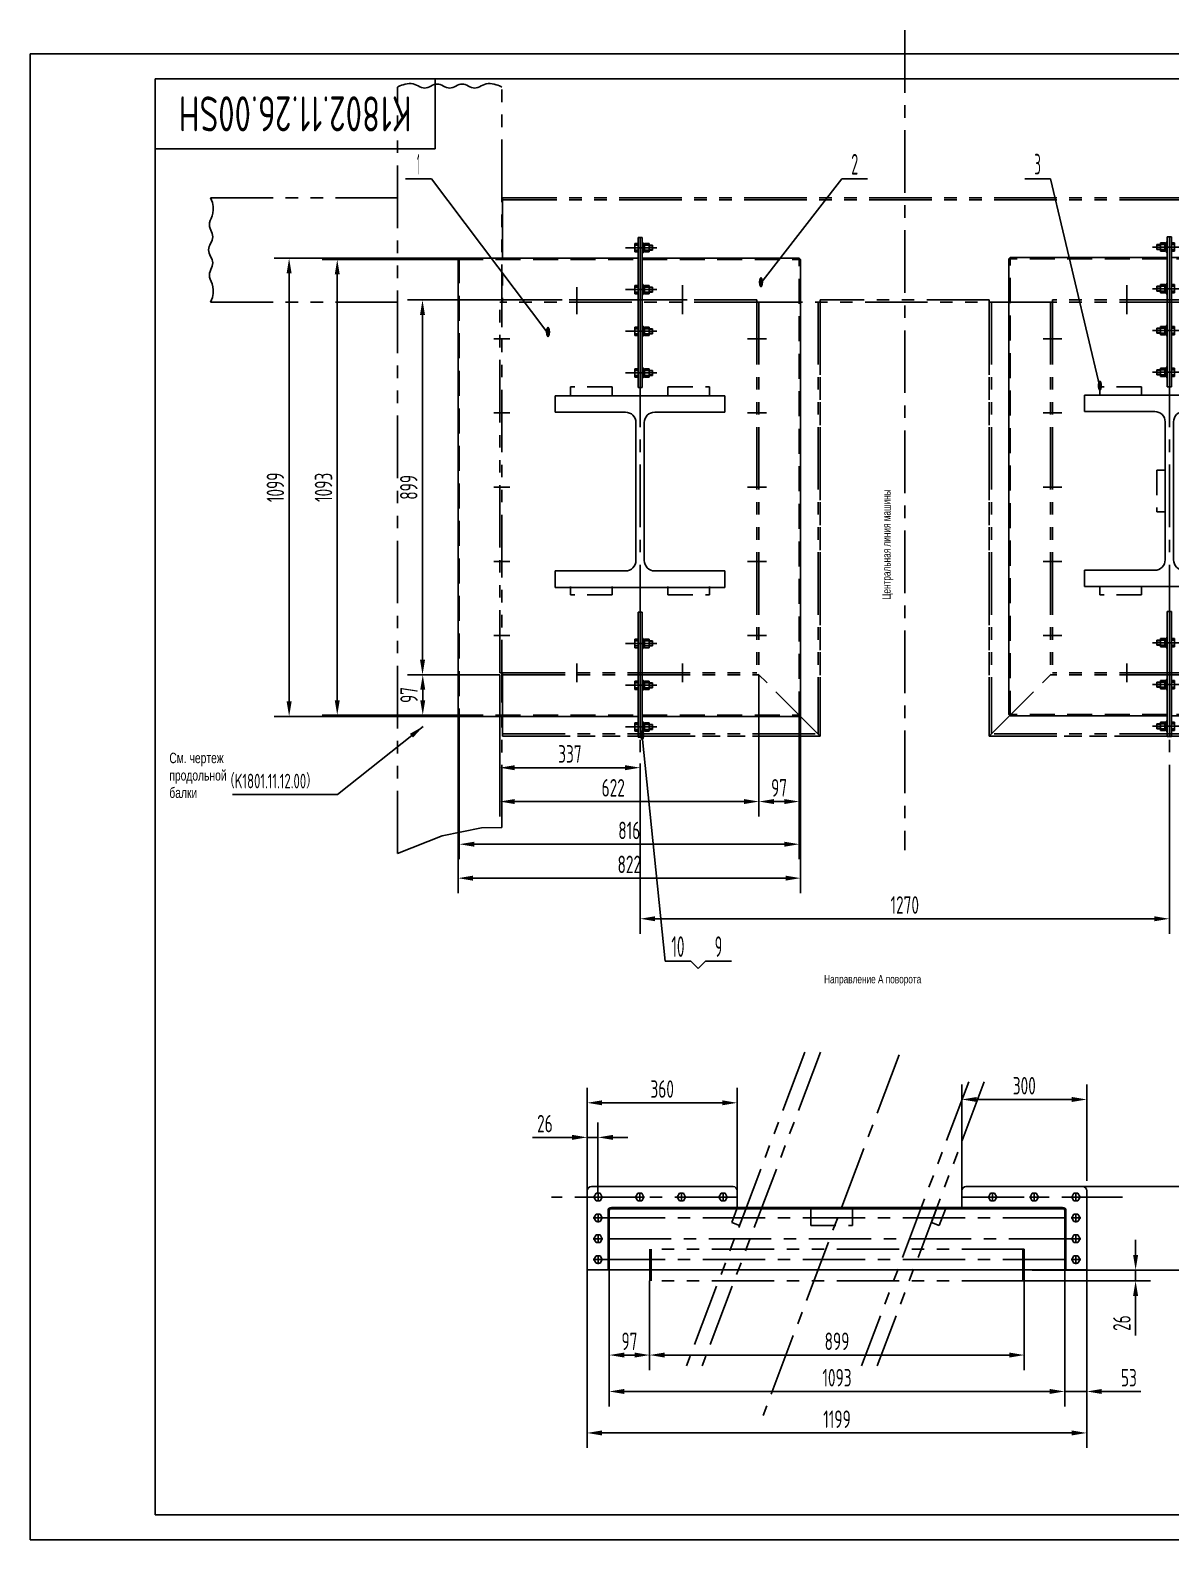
# Model space of a CAD drawing. Header units: millimetres. Extents: x 0 to 5040, y -139 to 3621.
# Drawn here: x 0 to 2737, y 0 to 3621 of the extents above; entities that cross this region are included whole.
import ezdxf
from ezdxf.enums import TextEntityAlignment as Align

# ---------------------------------------------------------------- set-up
doc = ezdxf.new("R2010")
doc.units = ezdxf.units.MM
doc.header["$LTSCALE"] = 120
for name, pattern in [('F', [0.75, 0.5, -0.25]), ('G', [2, 1.25, -0.25, 0.25, -0.25]), ('K', [2.5, 1.25, -0.25, 0.25, -0.25, 0.25, -0.25])]:
    doc.linetypes.add(name, pattern=pattern)
for name, color, linetype in [('01', 7, 'Continuous'), ('02', 1, 'Continuous'), ('04', 2, 'F'), ('05', 4, 'G'), ('07', 6, 'K'), ('08', 1, 'Continuous'), ('11', 3, 'Continuous')]:
    doc.layers.add(name, color=color, linetype=linetype)
doc.styles.get("Standard").update_dxf_attribs({"font": 'isocp', "width": 0.707, "bigfont": 'intecad.shx'})
doc.dimstyles.new('INTE', dxfattribs={"dimscale": 12, "dimtxt": 3.5, "dimasz": 3, "dimexe": 3, "dimexo": 0, "dimgap": 1, "dimtad": 1, "dimdec": 1, "dimdsep": 46, "dimtxsty": 'Standard', "dimcen": 0, "dimclrd": 1, "dimclre": 1, "dimclrt": 3, "dimadec": 4, "dimazin": 0, "dimtfac": 1, "dimtdec": 1, "dimtmove": 0, "dimatfit": 0, "dimfxl": 1, "dimarcsym": 0})

# ---------------------------------------------------------------- blocks, each defined once
blk = doc.blocks.new('*D19')
at = {"layer": '08', "color": 1, "lineweight": -2}
for p, q in [((1126.7, 2973.7), (905.5, 2973.7)), ((941.5, 2937.7), (941.5, 2110.7)), ((1126.7, 2074.7), (905.5, 2074.7))]:
    blk.add_line(p, q, dxfattribs=at)
at = {"layer": '08', "color": 1}
for points in [[(935.5, 2937.7), (947.5, 2937.7), (941.5, 2973.7)], [(935.5, 2110.7), (947.5, 2110.7), (941.5, 2074.7)]]:
    blk.add_solid(points, dxfattribs=at)
at = {"layer": 'Defpoints', "color": 0}
for p in [(1126.7, 2973.7), (941.5, 2074.7), (1126.7, 2074.7)]:
    blk.add_point(p, dxfattribs=at)
at = {"layer": '08', "color": 3, "insert": (908.5, 2524.2), "char_height": 42, "attachment_point": 5, "rotation": 90}
blk.add_mtext('899', dxfattribs=at)
blk = doc.blocks.new('*D20')
at = {"layer": '08', "color": 1, "lineweight": -2}
for p, q in [((1126.7, 2074.7), (1126.7, 1734.6)), ((1748.7, 2074.7), (1748.7, 1734.6)), ((1162.7, 1770.6), (1712.7, 1770.6))]:
    blk.add_line(p, q, dxfattribs=at)
at = {"layer": '08', "color": 1}
for points in [[(1162.7, 1776.6), (1162.7, 1764.6), (1126.7, 1770.6)], [(1712.7, 1776.6), (1712.7, 1764.6), (1748.7, 1770.6)]]:
    blk.add_solid(points, dxfattribs=at)
at = {"layer": 'Defpoints', "color": 0}
for p in [(1126.7, 2074.7), (1748.7, 2074.7), (1748.7, 1770.6)]:
    blk.add_point(p, dxfattribs=at)
at = {"layer": '08', "color": 3, "insert": (1399.2, 1803.6), "char_height": 42, "attachment_point": 5}
blk.add_mtext('622', dxfattribs=at)
blk = doc.blocks.new('*D21')
at = {"layer": '08', "color": 1, "lineweight": -2}
for p, q in [((1463.7, 1822), (1463.7, 1453.5)), ((2733.7, 1822), (2733.7, 1453.5)), ((1499.7, 1489.5), (2697.7, 1489.5))]:
    blk.add_line(p, q, dxfattribs=at)
at = {"layer": '08', "color": 1}
for points in [[(1499.7, 1495.5), (1499.7, 1483.5), (1463.7, 1489.5)], [(2697.7, 1495.5), (2697.7, 1483.5), (2733.7, 1489.5)]]:
    blk.add_solid(points, dxfattribs=at)
at = {"layer": 'Defpoints', "color": 0}
for p in [(1463.7, 1822), (2733.7, 1822), (2733.7, 1489.5)]:
    blk.add_point(p, dxfattribs=at)
at = {"layer": '08', "color": 3, "insert": (2098.7, 1522.5), "char_height": 42, "attachment_point": 5}
blk.add_mtext('1270', dxfattribs=at)
blk = doc.blocks.new('*D22')
at = {"layer": '08', "color": 1, "lineweight": -2}
for p, q in [((1126.7, 1861.5), (1126.7, 1815.8)), ((1427.7, 1851.8), (1162.7, 1851.8)), ((1463.7, 1861.5), (1463.7, 1815.8))]:
    blk.add_line(p, q, dxfattribs=at)
at = {"layer": '08', "color": 1}
for points in [[(1162.7, 1857.8), (1162.7, 1845.8), (1126.7, 1851.8)], [(1427.7, 1857.8), (1427.7, 1845.8), (1463.7, 1851.8)]]:
    blk.add_solid(points, dxfattribs=at)
at = {"layer": 'Defpoints', "color": 0}
for p in [(1126.7, 1861.5), (1126.7, 1851.8), (1463.7, 1861.5)]:
    blk.add_point(p, dxfattribs=at)
at = {"layer": '08', "color": 3, "insert": (1295.2, 1884.8), "char_height": 42, "attachment_point": 5}
blk.add_mtext('337', dxfattribs=at)
blk = doc.blocks.new('*U23')
at = {"layer": '01'}
for p, q in [((0, 10), (-9, 4.8)), ((-9, 4.8), (-9, 0)), ((-9, -4.8), (-9, 0)), ((9, 4.8), (0, 10)), ((9, 0), (9, 4.8)), ((9, 0), (9, -4.8)), ((0, -10), (-9, -4.8)), ((9, -4.8), (0, -10))]:
    blk.add_line(p, q, dxfattribs=at)
at = {"layer": '05'}
for p, q in [((-10.9, 0), (10.3, 0)), ((0, -11.8), (0, 11.4))]:
    blk.add_line(p, q, dxfattribs=at)
blk = doc.blocks.new('erew')
at = {"layer": '01'}
for points in [[(4215.3, 2326.4), (4212.3, 2323.4), (4215.3, 2323.4)], [(5308.3, 2326.4), (5311.3, 2323.4), (5308.3, 2323.4)], [(4215.3, 1504.4), (4212.3, 1507.4), (4215.3, 1507.4)], [(5308.3, 1504.4), (5311.3, 1507.4), (5308.3, 1507.4)]]:
    blk.add_hatch(color=256, dxfattribs=at).paths.add_polyline_path(points)
for p, q in [((4212.3, 2323.4), (4215.3, 2326.4)), ((5311.3, 2323.4), (5308.3, 2326.4)), ((5311.3, 1946.4), (5311.3, 2323.4)), ((4177.3, 1962.8), (4177.3, 1952)), ((4187.3, 1962.8), (4177.3, 1962.8)), ((4181.3, 1971.4), (4187.3, 1971.4)), ((4181.3, 1962.8), (4181.3, 1971.4)), ((4181.3, 1962.8), (4181.3, 1952)), ((4193.3, 1971.4), (4187.3, 1971.4)), ((4187.3, 1962.8), (4197.3, 1962.8)), ((4193.3, 1962.8), (4193.3, 1971.4)), ((4193.3, 1962.8), (4193.3, 1952)), ((4197.3, 1962.8), (4197.3, 1952)), ((4277.3, 1962.8), (4277.3, 1952)), ((4287.3, 1962.8), (4277.3, 1962.8)), ((4281.3, 1971.4), (4287.3, 1971.4)), ((4281.3, 1962.8), (4281.3, 1971.4)), ((4281.3, 1962.8), (4281.3, 1952)), ((4293.3, 1971.4), (4287.3, 1971.4)), ((4287.3, 1962.8), (4297.3, 1962.8)), ((4293.3, 1962.8), (4293.3, 1971.4)), ((4293.3, 1962.8), (4293.3, 1952)), ((4297.3, 1962.8), (4297.3, 1952)), ((4377.3, 1962.8), (4377.3, 1952)), ((4387.3, 1962.8), (4377.3, 1962.8)), ((4381.3, 1962.8), (4381.3, 1971.4)), ((4381.3, 1971.4), (4387.3, 1971.4)), ((4381.3, 1962.8), (4381.3, 1952)), ((4393.3, 1971.4), (4387.3, 1971.4)), ((4387.3, 1962.8), (4397.3, 1962.8)), ((4393.3, 1962.8), (4393.3, 1971.4)), ((4393.3, 1962.8), (4393.3, 1952)), ((4397.3, 1962.8), (4397.3, 1952)), ((4477.3, 1962.8), (4477.3, 1952)), ((4487.3, 1962.8), (4477.3, 1962.8)), ((4481.3, 1962.8), (4481.3, 1971.4)), ((4481.3, 1971.4), (4487.3, 1971.4)), ((4481.3, 1962.8), (4481.3, 1952)), ((4493.3, 1971.4), (4487.3, 1971.4)), ((4487.3, 1962.8), (4497.3, 1962.8)), ((4493.3, 1962.8), (4493.3, 1971.4)), ((4493.3, 1962.8), (4493.3, 1952)), ((4497.3, 1962.8), (4497.3, 1952)), ((5136.3, 1962.8), (5126.3, 1962.8)), ((5126.3, 1962.8), (5126.3, 1952)), ((5130.3, 1971.4), (5136.3, 1971.4)), ((5130.3, 1962.8), (5130.3, 1971.4)), ((5130.3, 1962.8), (5130.3, 1952)), ((5142.3, 1971.4), (5136.3, 1971.4)), ((5136.3, 1962.8), (5146.3, 1962.8)), ((5142.3, 1962.8), (5142.3, 1971.4)), ((5142.3, 1962.8), (5142.3, 1952)), ((5146.3, 1962.8), (5146.3, 1952)), ((5236.3, 1962.8), (5226.3, 1962.8)), ((5226.3, 1962.8), (5226.3, 1952)), ((5230.3, 1962.8), (5230.3, 1971.4)), ((5230.3, 1971.4), (5236.3, 1971.4)), ((5230.3, 1962.8), (5230.3, 1952)), ((5242.3, 1971.4), (5236.3, 1971.4)), ((5236.3, 1962.8), (5246.3, 1962.8)), ((5242.3, 1962.8), (5242.3, 1971.4)), ((5242.3, 1962.8), (5242.3, 1952)), ((5246.3, 1962.8), (5246.3, 1952)), ((5326.3, 1962.8), (5326.3, 1952)), ((5336.3, 1962.8), (5326.3, 1962.8)), ((5330.3, 1962.8), (5330.3, 1971.4)), ((5330.3, 1971.4), (5336.3, 1971.4)), ((5330.3, 1962.8), (5330.3, 1952)), ((5342.3, 1971.4), (5336.3, 1971.4)), ((5336.3, 1962.8), (5346.3, 1962.8)), ((5342.3, 1962.8), (5342.3, 1971.4)), ((5342.3, 1962.8), (5342.3, 1952)), ((5346.3, 1962.8), (5346.3, 1952)), ((4542.1, 1941.4), (4162.3, 1941.4)), ((4175.3, 1946.4), (4175.3, 1948.9)), ((4175.3, 1948.9), (4187.3, 1948.9)), ((4187.3, 1946.4), (4175.3, 1946.4)), ((4177.3, 1952), (4187.3, 1952)), ((4177.3, 1928.9), (4177.3, 1936.4)), ((4177.3, 1936.4), (4187.3, 1936.4)), ((4187.3, 1928.9), (4177.3, 1928.9)), ((4178.1, 1948.9), (4178.1, 1952)), ((4178.1, 1952), (4187.3, 1952)), ((4187.3, 1948.9), (4178.1, 1948.9)), ((4181.3, 1936.4), (4181.3, 1928.9)), ((4197.3, 1952), (4187.3, 1952)), ((4196.5, 1952), (4187.3, 1952)), ((4199.3, 1948.9), (4187.3, 1948.9)), ((4187.3, 1948.9), (4196.5, 1948.9)), ((4187.3, 1946.4), (4199.3, 1946.4)), ((4197.3, 1936.4), (4187.3, 1936.4)), ((4187.3, 1928.9), (4197.3, 1928.9)), ((4193.3, 1936.4), (4193.3, 1928.9)), ((4196.5, 1948.9), (4196.5, 1952)), ((4197.3, 1928.9), (4197.3, 1936.4)), ((4199.3, 1946.4), (4199.3, 1948.9)), ((4275.3, 1948.9), (4287.3, 1948.9)), ((4275.3, 1946.4), (4275.3, 1948.9)), ((4287.3, 1946.4), (4275.3, 1946.4)), ((4277.3, 1952), (4287.3, 1952)), ((4277.3, 1936.4), (4287.3, 1936.4)), ((4277.3, 1928.9), (4277.3, 1936.4)), ((4287.3, 1928.9), (4277.3, 1928.9)), ((4278.1, 1952), (4287.3, 1952)), ((4278.1, 1948.9), (4278.1, 1952)), ((4287.3, 1948.9), (4278.1, 1948.9)), ((4281.3, 1936.4), (4281.3, 1928.9)), ((4296.5, 1952), (4287.3, 1952)), ((4297.3, 1952), (4287.3, 1952)), ((4287.3, 1948.9), (4296.5, 1948.9)), ((4299.3, 1948.9), (4287.3, 1948.9)), ((4287.3, 1946.4), (4299.3, 1946.4)), ((4297.3, 1936.4), (4287.3, 1936.4)), ((4287.3, 1928.9), (4297.3, 1928.9)), ((4293.3, 1936.4), (4293.3, 1928.9)), ((4296.5, 1948.9), (4296.5, 1952)), ((4297.3, 1928.9), (4297.3, 1936.4)), ((4299.3, 1946.4), (4299.3, 1948.9)), ((4375.3, 1946.4), (4375.3, 1948.9)), ((4375.3, 1948.9), (4387.3, 1948.9)), ((4387.3, 1946.4), (4375.3, 1946.4)), ((4377.3, 1952), (4387.3, 1952)), ((4377.3, 1928.9), (4377.3, 1936.4)), ((4377.3, 1936.4), (4387.3, 1936.4)), ((4387.3, 1928.9), (4377.3, 1928.9)), ((4378.1, 1948.9), (4378.1, 1952)), ((4378.1, 1952), (4387.3, 1952)), ((4387.3, 1948.9), (4378.1, 1948.9)), ((4381.3, 1936.4), (4381.3, 1928.9)), ((4397.3, 1952), (4387.3, 1952)), ((4396.5, 1952), (4387.3, 1952)), ((4399.3, 1948.9), (4387.3, 1948.9)), ((4387.3, 1948.9), (4396.5, 1948.9)), ((4387.3, 1946.4), (4399.3, 1946.4)), ((4397.3, 1936.4), (4387.3, 1936.4)), ((4387.3, 1928.9), (4397.3, 1928.9)), ((4393.3, 1936.4), (4393.3, 1928.9)), ((4396.5, 1948.9), (4396.5, 1952)), ((4397.3, 1928.9), (4397.3, 1936.4)), ((4399.3, 1946.4), (4399.3, 1948.9)), ((4475.3, 1946.4), (4475.3, 1948.9)), ((4475.3, 1948.9), (4487.3, 1948.9)), ((4487.3, 1946.4), (4475.3, 1946.4)), ((4477.3, 1952), (4487.3, 1952)), ((4477.3, 1928.9), (4477.3, 1936.4)), ((4477.3, 1936.4), (4487.3, 1936.4)), ((4487.3, 1928.9), (4477.3, 1928.9)), ((4478.1, 1948.9), (4478.1, 1952)), ((4478.1, 1952), (4487.3, 1952)), ((4487.3, 1948.9), (4478.1, 1948.9)), ((4481.3, 1936.4), (4481.3, 1928.9)), ((4496.5, 1952), (4487.3, 1952)), ((4497.3, 1952), (4487.3, 1952)), ((4487.3, 1948.9), (4496.5, 1948.9)), ((4499.3, 1948.9), (4487.3, 1948.9)), ((4487.3, 1946.4), (4499.3, 1946.4)), ((4497.3, 1936.4), (4487.3, 1936.4)), ((4487.3, 1928.9), (4497.3, 1928.9)), ((4493.3, 1936.4), (4493.3, 1928.9)), ((4496.5, 1948.9), (4496.5, 1952)), ((4497.3, 1928.9), (4497.3, 1936.4)), ((4499.3, 1946.4), (4499.3, 1948.9)), ((4522.3, 1936.4), (4522.3, 1946.4)), ((5361.3, 1941.4), (5001.6, 1941.4)), ((5061.2, 1946.4), (5061.2, 1936.4)), ((5124.3, 1948.9), (5136.3, 1948.9)), ((5124.3, 1946.4), (5124.3, 1948.9)), ((5136.3, 1946.4), (5124.3, 1946.4)), ((5126.3, 1952), (5136.3, 1952)), ((5126.3, 1936.4), (5136.3, 1936.4)), ((5126.3, 1928.9), (5126.3, 1936.4)), ((5136.3, 1928.9), (5126.3, 1928.9)), ((5127.1, 1952), (5136.3, 1952)), ((5127.1, 1948.9), (5127.1, 1952)), ((5136.3, 1948.9), (5127.1, 1948.9)), ((5130.3, 1936.4), (5130.3, 1928.9)), ((5145.5, 1952), (5136.3, 1952)), ((5146.3, 1952), (5136.3, 1952)), ((5136.3, 1948.9), (5145.5, 1948.9)), ((5148.3, 1948.9), (5136.3, 1948.9)), ((5136.3, 1946.4), (5148.3, 1946.4)), ((5146.3, 1936.4), (5136.3, 1936.4)), ((5136.3, 1928.9), (5146.3, 1928.9)), ((5142.3, 1936.4), (5142.3, 1928.9)), ((5145.5, 1948.9), (5145.5, 1952)), ((5146.3, 1928.9), (5146.3, 1936.4)), ((5148.3, 1946.4), (5148.3, 1948.9)), ((5224.3, 1946.4), (5224.3, 1948.9)), ((5224.3, 1948.9), (5236.3, 1948.9)), ((5236.3, 1946.4), (5224.3, 1946.4)), ((5226.3, 1952), (5236.3, 1952)), ((5226.3, 1928.9), (5226.3, 1936.4)), ((5226.3, 1936.4), (5236.3, 1936.4)), ((5236.3, 1928.9), (5226.3, 1928.9)), ((5227.1, 1948.9), (5227.1, 1952)), ((5227.1, 1952), (5236.3, 1952)), ((5236.3, 1948.9), (5227.1, 1948.9)), ((5230.3, 1936.4), (5230.3, 1928.9)), ((5246.3, 1952), (5236.3, 1952)), ((5245.5, 1952), (5236.3, 1952)), ((5248.3, 1948.9), (5236.3, 1948.9)), ((5236.3, 1948.9), (5245.5, 1948.9)), ((5236.3, 1946.4), (5248.3, 1946.4)), ((5246.3, 1936.4), (5236.3, 1936.4)), ((5236.3, 1928.9), (5246.3, 1928.9)), ((5242.3, 1936.4), (5242.3, 1928.9)), ((5245.5, 1948.9), (5245.5, 1952)), ((5246.3, 1928.9), (5246.3, 1936.4)), ((5248.3, 1946.4), (5248.3, 1948.9)), ((5311.3, 1507.4), (5311.3, 1936.4)), ((5324.3, 1946.4), (5324.3, 1948.9)), ((5324.3, 1948.9), (5336.3, 1948.9)), ((5336.3, 1946.4), (5324.3, 1946.4)), ((5326.3, 1952), (5336.3, 1952)), ((5326.3, 1928.9), (5326.3, 1936.4)), ((5326.3, 1936.4), (5336.3, 1936.4)), ((5336.3, 1928.9), (5326.3, 1928.9)), ((5327.1, 1948.9), (5327.1, 1952)), ((5327.1, 1952), (5336.3, 1952)), ((5336.3, 1948.9), (5327.1, 1948.9)), ((5330.3, 1936.4), (5330.3, 1928.9)), ((5345.5, 1952), (5336.3, 1952)), ((5346.3, 1952), (5336.3, 1952)), ((5336.3, 1948.9), (5345.5, 1948.9)), ((5348.3, 1948.9), (5336.3, 1948.9)), ((5336.3, 1946.4), (5348.3, 1946.4)), ((5346.3, 1936.4), (5336.3, 1936.4)), ((5336.3, 1928.9), (5346.3, 1928.9)), ((5342.3, 1936.4), (5342.3, 1928.9)), ((5345.5, 1948.9), (5345.5, 1952)), ((5346.3, 1928.9), (5346.3, 1936.4)), ((5348.3, 1946.4), (5348.3, 1948.9)), ((4212.3, 1507.4), (4215.3, 1504.4)), ((4215.3, 1504.4), (5308.3, 1504.4)), ((5311.3, 1507.4), (5308.3, 1504.4))]:
    blk.add_line(p, q, dxfattribs=at)
at = {"layer": '01', "color": 7, "linetype": 'Continuous'}
for p, q in [((4212.3, 1946.4), (4212.3, 2323.4)), ((5308.3, 2326.4), (4215.3, 2326.4)), ((4542.1, 2144.9), (4542.1, 1737.9)), ((4581.6, 2144.9), (4542.1, 2144.9)), ((4581.6, 2144.9), (4581.6, 1976.4)), ((5001.6, 2144.9), (4962.2, 2144.9)), ((4962.2, 2144.9), (4962.2, 1976.4)), ((5001.6, 2144.9), (5001.6, 1737.9)), ((4522.3, 1946.4), (4162.3, 1946.4)), ((4162.3, 1936.4), (4162.3, 1946.4)), ((4522.3, 1936.4), (4162.3, 1936.4)), ((4212.3, 1507.4), (4212.3, 1936.4)), ((4937.2, 1951.4), (4606.6, 1951.4)), ((4937.2, 1931.4), (4606.6, 1931.4)), ((5361.3, 1946.4), (5061.2, 1946.4)), ((5361.3, 1936.4), (5061.2, 1936.4)), ((5361.3, 1936.4), (5361.3, 1946.4)), ((4581.6, 1737.9), (4581.6, 1906.4)), ((4962.2, 1737.9), (4962.2, 1906.4)), ((4581.6, 1737.9), (4542.1, 1737.9)), ((5001.6, 1737.9), (4962.2, 1737.9))]:
    blk.add_line(p, q, dxfattribs=at)
for centre, start, end in [((4606.6, 1976.4), 180, 270), ((4937.2, 1976.4), 270, 0), ((4606.6, 1906.4), 90, 180), ((4937.2, 1906.4), 0, 90)]:
    blk.add_arc(centre, 25, start, end, dxfattribs=at)
at = {"layer": '02'}
for p, q in [((4182.5, 1971.4), (4182.5, 1962.8)), ((4192.1, 1971.4), (4192.1, 1962.8)), ((4282.5, 1971.4), (4282.5, 1962.8)), ((4292.1, 1971.4), (4292.1, 1962.8)), ((4382.5, 1971.4), (4382.5, 1962.8)), ((4392.1, 1971.4), (4392.1, 1962.8)), ((4482.5, 1971.4), (4482.5, 1962.8)), ((4492.1, 1971.4), (4492.1, 1962.8)), ((5131.5, 1971.4), (5131.5, 1962.8)), ((5141.1, 1971.4), (5141.1, 1962.8)), ((5231.5, 1971.4), (5231.5, 1962.8)), ((5241.1, 1971.4), (5241.1, 1962.8)), ((5331.5, 1971.4), (5331.5, 1962.8)), ((5341.1, 1971.4), (5341.1, 1962.8))]:
    blk.add_line(p, q, dxfattribs=at)
at = {"layer": '04', "color": 2, "linetype": 'F'}
for p, q in [((5311.3, 2323.4), (4212.3, 2323.4)), ((4215.3, 1946.4), (4215.3, 2326.4)), ((5308.3, 1946.4), (5308.3, 2326.4)), ((4215.3, 1504.4), (4215.3, 1936.4)), ((5308.3, 1504.4), (5308.3, 1936.4)), ((4212.3, 1507.4), (5311.3, 1507.4))]:
    blk.add_line(p, q, dxfattribs=at)
at = {"layer": '05', "color": 142, "linetype": 'G', "ltscale": 0.8}
for p, q in [((4187.3, 1981.7), (4187.3, 1906.7)), ((4287.3, 1981.7), (4287.3, 1906.7)), ((4387.3, 1981.7), (4387.3, 1906.7)), ((4487.3, 1981.7), (4487.3, 1906.7)), ((5136.3, 1981.7), (5136.3, 1906.7)), ((5236.3, 1981.7), (5236.3, 1906.7)), ((5336.3, 1981.7), (5336.3, 1906.7))]:
    blk.add_line(p, q, dxfattribs=at)
at = {"layer": '05'}
for p, q in [((4187.3, 1925.9), (4187.3, 1975)), ((4187.3, 1963.9), (4187.3, 1951)), ((4287.3, 1925.9), (4287.3, 1975)), ((4287.3, 1963.9), (4287.3, 1951)), ((4387.3, 1925.9), (4387.3, 1975)), ((4387.3, 1963.9), (4387.3, 1951)), ((4487.3, 1925.9), (4487.3, 1975)), ((4487.3, 1963.9), (4487.3, 1951)), ((5136.3, 1925.9), (5136.3, 1975)), ((5136.3, 1963.9), (5136.3, 1951)), ((5236.3, 1925.9), (5236.3, 1975)), ((5236.3, 1963.9), (5236.3, 1951)), ((5336.3, 1925.9), (5336.3, 1975)), ((5336.3, 1963.9), (5336.3, 1951))]:
    blk.add_line(p, q, dxfattribs=at)
blk = doc.blocks.new('*D26')
at = {"layer": '08', "color": 1, "lineweight": -2}
for p, q in [((1112.2, 2074.7), (906.1, 2074.7)), ((942.1, 2038.7), (942.1, 2013.7)), ((1046.1, 1977.7), (906.1, 1977.7))]:
    blk.add_line(p, q, dxfattribs=at)
at = {"layer": '08', "color": 1}
for points in [[(936.1, 2038.7), (948.1, 2038.7), (942.1, 2074.7)], [(936.1, 2013.7), (948.1, 2013.7), (942.1, 1977.7)]]:
    blk.add_solid(points, dxfattribs=at)
at = {"layer": 'Defpoints', "color": 0}
for p in [(1112.2, 2074.7), (942.1, 1977.7), (1046.1, 1977.7)]:
    blk.add_point(p, dxfattribs=at)
at = {"layer": '08', "color": 3, "insert": (909.1, 2026.2), "char_height": 42, "attachment_point": 5, "rotation": 90}
blk.add_mtext('97', dxfattribs=at)
blk = doc.blocks.new('*D27')
at = {"layer": '08', "color": 1, "lineweight": -2}
for p, q in [((1044.9, 3070.7), (700.9, 3070.7)), ((736.9, 2013.7), (736.9, 3034.7)), ((1007.1, 1977.7), (700.9, 1977.7))]:
    blk.add_line(p, q, dxfattribs=at)
at = {"layer": '08', "color": 1}
for points in [[(730.9, 3034.7), (742.9, 3034.7), (736.9, 3070.7)], [(730.9, 2013.7), (742.9, 2013.7), (736.9, 1977.7)]]:
    blk.add_solid(points, dxfattribs=at)
at = {"layer": 'Defpoints', "color": 0}
for p in [(736.9, 3070.7), (1044.9, 3070.7), (1007.1, 1977.7)]:
    blk.add_point(p, dxfattribs=at)
at = {"layer": '08', "color": 3, "insert": (703.9, 2524.2), "char_height": 42, "attachment_point": 5, "rotation": 90}
blk.add_mtext('1093', dxfattribs=at)
blk = doc.blocks.new('*D28')
at = {"layer": '08', "color": 1, "lineweight": -2}
for p, q in [((1029.7, 3073.7), (585.4, 3073.7)), ((621.4, 3037.7), (621.4, 2010.7)), ((1029.7, 1974.7), (585.4, 1974.7))]:
    blk.add_line(p, q, dxfattribs=at)
at = {"layer": '08', "color": 1}
for points in [[(615.4, 3037.7), (627.4, 3037.7), (621.4, 3073.7)], [(615.4, 2010.7), (627.4, 2010.7), (621.4, 1974.7)]]:
    blk.add_solid(points, dxfattribs=at)
at = {"layer": 'Defpoints', "color": 0}
for p in [(1029.7, 3073.7), (621.4, 1974.7), (1029.7, 1974.7)]:
    blk.add_point(p, dxfattribs=at)
at = {"layer": '08', "color": 3, "insert": (588.4, 2524.2), "char_height": 42, "attachment_point": 5, "rotation": 90}
blk.add_mtext('1099', dxfattribs=at)
blk = doc.blocks.new('*D29')
at = {"layer": '08', "color": 1, "lineweight": -2}
for p, q in [((1845.7, 1990.3), (1845.7, 1734.6)), ((1748.7, 1907.6), (1748.7, 1734.6)), ((1784.7, 1770.6), (1809.7, 1770.6))]:
    blk.add_line(p, q, dxfattribs=at)
at = {"layer": '08', "color": 1}
for points in [[(1784.7, 1776.6), (1784.7, 1764.6), (1748.7, 1770.6)], [(1809.7, 1776.6), (1809.7, 1764.6), (1845.7, 1770.6)]]:
    blk.add_solid(points, dxfattribs=at)
at = {"layer": 'Defpoints', "color": 0}
for p in [(1845.7, 1990.3), (1748.7, 1907.6), (1845.7, 1770.6)]:
    blk.add_point(p, dxfattribs=at)
at = {"layer": '08', "color": 3, "insert": (1797.2, 1803.6), "char_height": 42, "attachment_point": 5}
blk.add_mtext('97', dxfattribs=at)
blk = doc.blocks.new('*D30')
at = {"layer": '08', "color": 1, "lineweight": -2}
for p, q in [((1029.7, 1977.7), (1029.7, 1632.3)), ((1845.7, 1950.3), (1845.7, 1632.3)), ((1809.7, 1668.3), (1065.7, 1668.3))]:
    blk.add_line(p, q, dxfattribs=at)
at = {"layer": '08', "color": 1}
for points in [[(1065.7, 1674.3), (1065.7, 1662.3), (1029.7, 1668.3)], [(1809.7, 1674.3), (1809.7, 1662.3), (1845.7, 1668.3)]]:
    blk.add_solid(points, dxfattribs=at)
at = {"layer": 'Defpoints', "color": 0}
for p in [(1029.7, 1977.7), (1845.7, 1950.3), (1029.7, 1668.3)]:
    blk.add_point(p, dxfattribs=at)
at = {"layer": '08', "color": 3, "insert": (1437.7, 1701.3), "char_height": 42, "attachment_point": 5}
blk.add_mtext('816', dxfattribs=at)
blk = doc.blocks.new('*D31')
at = {"layer": '08', "color": 1, "lineweight": -2}
for p, q in [((1848.7, 1992.9), (1848.7, 1550.9)), ((1026.7, 1977.7), (1026.7, 1550.9)), ((1062.7, 1586.9), (1812.7, 1586.9))]:
    blk.add_line(p, q, dxfattribs=at)
at = {"layer": '08', "color": 1}
for points in [[(1062.7, 1592.9), (1062.7, 1580.9), (1026.7, 1586.9)], [(1812.7, 1592.9), (1812.7, 1580.9), (1848.7, 1586.9)]]:
    blk.add_solid(points, dxfattribs=at)
at = {"layer": 'Defpoints', "color": 0}
for p in [(1848.7, 1992.9), (1026.7, 1977.7), (1848.7, 1586.9)]:
    blk.add_point(p, dxfattribs=at)
at = {"layer": '08', "color": 3, "insert": (1437.7, 1619.9), "char_height": 42, "attachment_point": 5}
blk.add_mtext('822', dxfattribs=at)
blk = doc.blocks.new('*D32')
at = {"layer": '08', "color": 1, "lineweight": -2}
for p, q in [((1486.6, 621.1), (1486.6, 407.1)), ((2385.6, 621.1), (2385.6, 407.1)), ((2349.6, 443.1), (1522.6, 443.1))]:
    blk.add_line(p, q, dxfattribs=at)
at = {"layer": '08', "color": 1}
for points in [[(1522.6, 449.1), (1522.6, 437.1), (1486.6, 443.1)], [(2349.6, 449.1), (2349.6, 437.1), (2385.6, 443.1)]]:
    blk.add_solid(points, dxfattribs=at)
at = {"layer": 'Defpoints', "color": 0}
for p in [(1486.6, 621.1), (2385.6, 621.1), (1486.6, 443.1)]:
    blk.add_point(p, dxfattribs=at)
at = {"layer": '08', "color": 3, "insert": (1936.1, 476.1), "char_height": 42, "attachment_point": 5}
blk.add_mtext('899', dxfattribs=at)
blk = doc.blocks.new('*D33')
at = {"layer": '08', "color": 1, "lineweight": -2}
for p, q in [((1389.6, 647.1), (1389.6, 407.1)), ((1486.6, 569.1), (1486.6, 407.1)), ((1450.6, 443.1), (1425.6, 443.1))]:
    blk.add_line(p, q, dxfattribs=at)
at = {"layer": '08', "color": 1}
for points in [[(1425.6, 449.1), (1425.6, 437.1), (1389.6, 443.1)], [(1450.6, 449.1), (1450.6, 437.1), (1486.6, 443.1)]]:
    blk.add_solid(points, dxfattribs=at)
at = {"layer": 'Defpoints', "color": 0}
for p in [(1389.6, 647.1), (1486.6, 569.1), (1389.6, 443.1)]:
    blk.add_point(p, dxfattribs=at)
at = {"layer": '08', "color": 3, "insert": (1438.1, 476.1), "char_height": 42, "attachment_point": 5}
blk.add_mtext('97', dxfattribs=at)
blk = doc.blocks.new('*D34')
at = {"layer": '08', "color": 1, "lineweight": -2}
for p, q in [((2482.6, 647.1), (2482.6, 319.8)), ((1389.6, 554.9), (1389.6, 319.8)), ((1425.6, 355.8), (2446.6, 355.8))]:
    blk.add_line(p, q, dxfattribs=at)
at = {"layer": '08', "color": 1}
for points in [[(1425.6, 361.8), (1425.6, 349.8), (1389.6, 355.8)], [(2446.6, 361.8), (2446.6, 349.8), (2482.6, 355.8)]]:
    blk.add_solid(points, dxfattribs=at)
at = {"layer": 'Defpoints', "color": 0}
for p in [(2482.6, 647.1), (1389.6, 554.9), (2482.6, 355.8)]:
    blk.add_point(p, dxfattribs=at)
at = {"layer": '08', "color": 3, "insert": (1936.1, 388.8), "char_height": 42, "attachment_point": 5}
blk.add_mtext('1093', dxfattribs=at)
blk = doc.blocks.new('*D35')
at = {"layer": '08', "color": 1, "lineweight": -2}
for p, q in [((2535.6, 647.1), (2535.6, 319.8)), ((2482.6, 574.4), (2482.6, 319.8)), ((2446.6, 355.8), (2410.6, 355.8)), ((2482.6, 355.8), (2535.6, 355.8)), ((2571.6, 355.8), (2665.5, 355.8))]:
    blk.add_line(p, q, dxfattribs=at)
at = {"layer": '08', "color": 1}
for points in [[(2446.6, 361.8), (2446.6, 349.8), (2482.6, 355.8)], [(2571.6, 361.8), (2571.6, 349.8), (2535.6, 355.8)]]:
    blk.add_solid(points, dxfattribs=at)
at = {"layer": 'Defpoints', "color": 0}
for p in [(2535.6, 647.1), (2482.6, 574.4), (2535.6, 355.8)]:
    blk.add_point(p, dxfattribs=at)
at = {"layer": '08', "color": 3, "insert": (2636.6, 388.8), "char_height": 42, "attachment_point": 5}
blk.add_mtext('53', dxfattribs=at)
blk = doc.blocks.new('*D36')
at = {"layer": '08', "color": 1, "lineweight": -2}
for p, q in [((1336.6, 647.1), (1336.6, 220.3)), ((2535.6, 609.9), (2535.6, 220.3)), ((2499.6, 256.3), (1372.6, 256.3))]:
    blk.add_line(p, q, dxfattribs=at)
at = {"layer": '08', "color": 1}
for points in [[(1372.6, 262.3), (1372.6, 250.3), (1336.6, 256.3)], [(2499.6, 262.3), (2499.6, 250.3), (2535.6, 256.3)]]:
    blk.add_solid(points, dxfattribs=at)
at = {"layer": 'Defpoints', "color": 0}
for p in [(1336.6, 647.1), (2535.6, 609.9), (1336.6, 256.3)]:
    blk.add_point(p, dxfattribs=at)
at = {"layer": '08', "color": 3, "insert": (1936.1, 289.3), "char_height": 42, "attachment_point": 5}
blk.add_mtext('1199', dxfattribs=at)
blk = doc.blocks.new('*D37')
at = {"layer": '08', "color": 1, "lineweight": -2}
for p, q in [((2525.6, 847.1), (2963, 847.1)), ((2927, 683.1), (2927, 811.1)), ((2535.6, 647.1), (2963, 647.1))]:
    blk.add_line(p, q, dxfattribs=at)
at = {"layer": '08', "color": 1}
for points in [[(2921, 811.1), (2933, 811.1), (2927, 847.1)], [(2921, 683.1), (2933, 683.1), (2927, 647.1)]]:
    blk.add_solid(points, dxfattribs=at)
at = {"layer": 'Defpoints', "color": 0}
for p in [(2525.6, 847.1), (2927, 847.1), (2535.6, 647.1)]:
    blk.add_point(p, dxfattribs=at)
at = {"layer": '08', "color": 3, "insert": (2894, 747.1), "char_height": 42, "attachment_point": 5, "rotation": 90}
blk.add_mtext('200', dxfattribs=at)
blk = doc.blocks.new('*D38')
at = {"layer": '08', "color": 1, "lineweight": -2}
for p, q in [((2235.6, 829.9), (2235.6, 1092.1)), ((2535.6, 861.1), (2535.6, 1092.1)), ((2499.6, 1056.1), (2271.6, 1056.1))]:
    blk.add_line(p, q, dxfattribs=at)
at = {"layer": '08', "color": 1}
for points in [[(2271.6, 1062.1), (2271.6, 1050.1), (2235.6, 1056.1)], [(2499.6, 1062.1), (2499.6, 1050.1), (2535.6, 1056.1)]]:
    blk.add_solid(points, dxfattribs=at)
at = {"layer": 'Defpoints', "color": 0}
for p in [(2235.6, 1056.1), (2535.6, 861.1), (2235.6, 829.9)]:
    blk.add_point(p, dxfattribs=at)
at = {"layer": '08', "color": 3, "insert": (2385.6, 1089.1), "char_height": 42, "attachment_point": 5}
blk.add_mtext('300', dxfattribs=at)
blk = doc.blocks.new('*D39')
at = {"layer": '08', "color": 1, "lineweight": -2}
for p, q in [((2652.7, 683.1), (2652.7, 719.1)), ((2385.6, 621.1), (2688.7, 621.1)), ((2404.6, 647.1), (2688.7, 647.1)), ((2652.7, 647.1), (2652.7, 621.1)), ((2652.7, 585.1), (2652.7, 490.3))]:
    blk.add_line(p, q, dxfattribs=at)
at = {"layer": '08', "color": 1}
for points in [[(2646.7, 683.1), (2658.7, 683.1), (2652.7, 647.1)], [(2646.7, 585.1), (2658.7, 585.1), (2652.7, 621.1)]]:
    blk.add_solid(points, dxfattribs=at)
at = {"layer": 'Defpoints', "color": 0}
for p in [(2385.6, 621.1), (2404.6, 647.1), (2652.7, 621.1)]:
    blk.add_point(p, dxfattribs=at)
at = {"layer": '08', "color": 3, "insert": (2619.7, 519.7), "char_height": 42, "attachment_point": 5, "rotation": 90}
blk.add_mtext('26', dxfattribs=at)
blk = doc.blocks.new('*D40')
at = {"layer": '08', "color": 1, "lineweight": -2}
for p, q in [((1336.6, 837.1), (1336.6, 1001.2)), ((1362.6, 832.5), (1362.6, 1001.2)), ((1300.6, 965.2), (1205.8, 965.2)), ((1362.6, 965.2), (1336.6, 965.2)), ((1398.6, 965.2), (1434.6, 965.2))]:
    blk.add_line(p, q, dxfattribs=at)
at = {"layer": '08', "color": 1}
for points in [[(1300.6, 971.2), (1300.6, 959.2), (1336.6, 965.2)], [(1398.6, 971.2), (1398.6, 959.2), (1362.6, 965.2)]]:
    blk.add_solid(points, dxfattribs=at)
at = {"layer": 'Defpoints', "color": 0}
for p in [(1336.6, 965.2), (1336.6, 837.1), (1362.6, 832.5)]:
    blk.add_point(p, dxfattribs=at)
at = {"layer": '08', "color": 3, "insert": (1235.2, 998.2), "char_height": 42, "attachment_point": 5}
blk.add_mtext('26', dxfattribs=at)
blk = doc.blocks.new('*D41')
at = {"layer": '08', "color": 1, "lineweight": -2}
for p, q in [((1336.6, 832.5), (1336.6, 1084.1)), ((1696.7, 837.1), (1696.7, 1084.1)), ((1372.6, 1048.1), (1660.7, 1048.1))]:
    blk.add_line(p, q, dxfattribs=at)
at = {"layer": '08', "color": 1}
for points in [[(1372.6, 1054.1), (1372.6, 1042.1), (1336.6, 1048.1)], [(1660.7, 1054.1), (1660.7, 1042.1), (1696.7, 1048.1)]]:
    blk.add_solid(points, dxfattribs=at)
at = {"layer": 'Defpoints', "color": 0}
for p in [(1696.7, 1048.1), (1696.7, 837.1), (1336.6, 832.5)]:
    blk.add_point(p, dxfattribs=at)
at = {"layer": '08', "color": 3, "insert": (1516.7, 1081.1), "char_height": 42, "attachment_point": 5}
blk.add_mtext('360', dxfattribs=at)
blk = doc.blocks.new('*U86', base_point=(251.96, 168.31))
at = {"layer": '01'}
for p, q in [((251.96, 168.31), (251.96, 182.31)), ((195.96, 168.31), (251.96, 168.31))]:
    blk.add_line(p, q, dxfattribs=at)
blk = doc.blocks.new('*U87')
at = {"layer": '04'}
blk.add_blockref('*U86', (0, 0), dxfattribs=at)
blk = doc.blocks.new('*U88')
at = {"layer": '01'}
for points in [[(415, 292), (25, 292)], [(25, 292), (25, 5)], [(415, 5), (415, 292)], [(25, 5), (415, 5)]]:
    blk.add_lwpolyline(points, dxfattribs=at)
at = {"layer": '02'}
for points in [[(420, 297), (0, 297)], [(0, 297), (0, 0)], [(420, 0), (420, 297)], [(0, 0), (420, 0)]]:
    blk.add_lwpolyline(points, dxfattribs=at)

msp = doc.modelspace()

# ---------------------------------------------------------------- linework, layer by layer
at = {"layer": '01', "color": 7, "linetype": 'Continuous'}
for p, q in [((1336.65, 647.14), (1336.65, 837.14)), ((1686.69, 847.14), (1346.65, 847.14)), ((2245.61, 847.14), (2525.65, 847.14)), ((2535.65, 647.14), (2535.65, 837.14)), ((1394.65, 794.14), (2477.65, 794.14)), ((2535.65, 647.14), (1336.65, 647.14))]:
    msp.add_line(p, q, dxfattribs=at)
at = {"layer": '01'}
for p, q in [((1696.69, 837.14), (1696.69, 797.14)), ((2235.61, 837.14), (2235.61, 797.14)), ((1394.65, 797.14), (2477.65, 797.14)), ((1386.65, 647.14), (1386.65, 789.14)), ((1389.65, 647.14), (1389.65, 795.39)), ((2482.65, 647.14), (2482.65, 795.39)), ((2485.65, 647.14), (2485.65, 789.14)), ((1386.65, 647.14), (1389.65, 647.14)), ((2482.65, 647.14), (2485.65, 647.14))]:
    msp.add_line(p, q, dxfattribs=at)
at = {"layer": '01', "color": 7, "linetype": 'Continuous'}
for centre, start, end in [((1346.65, 837.14), 90, 180), ((2525.65, 837.14), 0, 90)]:
    msp.add_arc(centre, 10, start, end, dxfattribs=at)
at = {"layer": '01'}
for centre, radius, start, end in [((1686.69, 837.14), 10, 0, 90), ((2245.61, 837.14), 10, 90, 180), ((1394.65, 789.14), 8, 90, 180), ((2477.65, 789.14), 8, 0, 90)]:
    msp.add_arc(centre, radius, start, end, dxfattribs=at)
at = {"layer": '02'}
for p, q in [((962.83, 3264.5), (900.83, 3264.5)), ((1242.63, 2894.25), (962.83, 3264.5)), ((1753.73, 3013.56), (1947.72, 3264.5)), ((1947.72, 3264.5), (2009.72, 3264.5)), ((2448.55, 3264.5), (2386.55, 3264.5)), ((2566.98, 2765.5), (2448.55, 3264.5)), ((1468.68, 1927.71), (1523.44, 1388.04)), ((1585.44, 1388.04), (1523.44, 1388.04)), ((1603.11, 1370.36), (1585.44, 1388.04)), ((1620.79, 1388.04), (1603.11, 1370.36)), ((1682.79, 1388.04), (1620.79, 1388.04))]:
    msp.add_line(p, q, dxfattribs=at)
at = {"layer": '04', "color": 2, "linetype": 'F'}
for p, q in [((1296.98, 2745.5), (1296.98, 2765.5)), ((1396.98, 2765.5), (1296.98, 2765.5)), ((1396.98, 2745.5), (1396.98, 2765.5)), ((1530.39, 2765.5), (1630.39, 2765.5)), ((1530.39, 2745.5), (1530.39, 2765.5)), ((1630.39, 2745.5), (1630.39, 2765.5)), ((2666.98, 2765.5), (2566.98, 2765.5)), ((2566.98, 2745.5), (2566.98, 2765.5)), ((2666.98, 2745.5), (2666.98, 2765.5)), ((2703.68, 2565.76), (2703.68, 2465.76)), ((2723.68, 2565.76), (2703.68, 2565.76)), ((2723.68, 2465.76), (2703.68, 2465.76)), ((1296.98, 2286.03), (1296.98, 2266.03)), ((1396.98, 2286.03), (1396.98, 2266.03)), ((1530.39, 2286.03), (1530.39, 2266.03)), ((1630.39, 2286.03), (1630.39, 2266.03)), ((2566.98, 2286.03), (2566.98, 2266.03)), ((2666.98, 2286.03), (2666.98, 2266.03)), ((1396.98, 2266.03), (1296.98, 2266.03)), ((1530.39, 2266.03), (1630.39, 2266.03)), ((2666.98, 2266.03), (2566.98, 2266.03)), ((1695.99, 794.14), (1683.56, 761.2)), ((1873.67, 794.14), (1873.67, 754.14)), ((1973.67, 754.14), (1973.67, 794.14)), ((2175.27, 794.14), (2162.84, 761.2)), ((1873.67, 754.14), (1973.67, 754.14))]:
    msp.add_line(p, q, dxfattribs=at)
at = {"layer": '04'}
for p, q in [((1702.27, 754.14), (1683.56, 761.2)), ((1702.27, 754.14), (1717.08, 793.4)), ((2181.55, 754.14), (2162.84, 761.2)), ((2181.55, 754.14), (2196.37, 793.4))]:
    msp.add_line(p, q, dxfattribs=at)
at = {"layer": '04', "color": 2, "linetype": 'F'}
for centre, start, end in [((1394.65, 789.14), 90, 180), ((2477.65, 789.14), 0, 90)]:
    msp.add_arc(centre, 5, start, end, dxfattribs=at)
at = {"layer": '05', "color": 4, "linetype": 'G'}
for p, q in [((2098.68, 3620.64), (2098.68, 1654.21)), ((1463.68, 3058.68), (1463.68, 1821.95)), ((2733.68, 3058.68), (2733.68, 1821.95)), ((1565.68, 2939.41), (1565.68, 3008.76)), ((2631.68, 2939.41), (2631.68, 3008.76)), ((1311.68, 2939.41), (1311.68, 3004.56)), ((1112.68, 2880.71), (1150.82, 2880.71)), ((1766.73, 2880.71), (1721.59, 2880.71)), ((2430.64, 2880.71), (2475.78, 2880.71)), ((1112.68, 2702.71), (1150.82, 2702.71)), ((1766.73, 2702.71), (1721.59, 2702.71)), ((2430.64, 2702.71), (2475.78, 2702.71)), ((1112.68, 2524.71), (1150.82, 2524.71)), ((1766.73, 2524.71), (1721.59, 2524.71)), ((2430.64, 2524.71), (2475.78, 2524.71)), ((1112.68, 2346.71), (1150.82, 2346.71)), ((1766.73, 2346.71), (1721.59, 2346.71)), ((2430.64, 2346.71), (2475.78, 2346.71)), ((1112.68, 2168.71), (1150.82, 2168.71)), ((1766.73, 2168.71), (1721.59, 2168.71)), ((2430.64, 2168.71), (2475.78, 2168.71)), ((1311.68, 2056.57), (1311.68, 2101.71)), ((1565.68, 2056.57), (1565.68, 2101.71)), ((2631.68, 2056.57), (2631.68, 2101.71))]:
    msp.add_line(p, q, dxfattribs=at)
at = {"layer": '05', "color": 142, "linetype": 'G'}
for p, q in [((2085.43, 1163.31), (1758.94, 298.25)), ((1696.69, 822.14), (1251.14, 822.14)), ((2235.61, 822.14), (2621.16, 822.14))]:
    msp.add_line(p, q, dxfattribs=at)
at = {"layer": '05'}
for p, q in [((1374.07, 772.14), (2493.35, 772.14)), ((2498.22, 722.14), (1375.42, 722.14)), ((1374.07, 672.14), (2498.22, 672.14))]:
    msp.add_line(p, q, dxfattribs=at)
at = {"layer": '07', "color": 6, "linetype": 'K'}
for p, q in [((881.68, 1646.17), (881.68, 3484.37)), ((1131.68, 1708.36), (1131.68, 3484.37)), ((432.99, 3218.71), (881.68, 3218.71)), ((3063.68, 3218.71), (1133.68, 3218.71)), ((1133.68, 3218.71), (1133.68, 2968.71)), ((3063.68, 3213.71), (1133.68, 3213.71)), ((1126.68, 2973.71), (1743.68, 2973.71)), ((1743.68, 2973.71), (1133.68, 2973.71)), ((1743.68, 2968.71), (1743.68, 2973.71)), ((2301.68, 2973.71), (1895.68, 2973.71)), ((1895.68, 2968.71), (1895.68, 2973.71)), ((2301.68, 2968.71), (2301.68, 2973.71)), ((2453.68, 2968.71), (2453.68, 2973.71)), ((3063.68, 2973.71), (2453.68, 2973.71)), ((432.99, 2968.71), (881.68, 2968.71)), ((1126.68, 2079.71), (1126.68, 2968.71)), ((1131.68, 2968.71), (1126.68, 2968.71)), ((1743.68, 2968.71), (1133.68, 2968.71)), ((1743.68, 2968.71), (1743.68, 2079.71)), ((1748.68, 2968.71), (1743.68, 2968.71)), ((1748.68, 2968.71), (1748.68, 2074.71)), ((2453.68, 2968.71), (1748.68, 2968.71)), ((1890.68, 2968.71), (1890.68, 1932.71)), ((1895.68, 2968.71), (1895.68, 1927.71)), ((1895.68, 2943.71), (1895.68, 1927.71)), ((2301.68, 2968.71), (2301.68, 1927.71)), ((2301.68, 2943.71), (2301.68, 1927.71)), ((2306.68, 2968.71), (2306.68, 1932.71)), ((2448.68, 2968.71), (2448.68, 2074.71)), ((2448.68, 2968.71), (2453.68, 2968.71)), ((3063.68, 2968.71), (2453.68, 2968.71)), ((2453.68, 2968.71), (2453.68, 2079.71)), ((1131.68, 2079.71), (1126.68, 2079.71)), ((1133.68, 2079.71), (1743.68, 2079.71)), ((1133.68, 1927.71), (1133.68, 2079.71)), ((1133.68, 2074.71), (1748.68, 2074.71)), ((1895.68, 1927.71), (1743.68, 2079.71)), ((2301.68, 1927.71), (2453.68, 2079.71)), ((3063.68, 2074.71), (2448.68, 2074.71)), ((3063.68, 2079.71), (2453.68, 2079.71)), ((1133.68, 1932.71), (1890.68, 1932.71)), ((1133.68, 1927.71), (1895.68, 1927.71)), ((1895.68, 1927.71), (1158.68, 1927.71)), ((3063.68, 1927.71), (2301.68, 1927.71)), ((2301.68, 1927.71), (3038.68, 1927.71)), ((3063.68, 1932.71), (2306.68, 1932.71)), ((1859.17, 1169.86), (1575, 416.94)), ((1896.58, 1169.86), (1612.41, 416.94)), ((2252.2, 1098.25), (1995.06, 416.94)), ((2289.61, 1098.25), (2032.47, 416.94)), ((2385.65, 697.14), (1486.65, 697.14)), ((1486.65, 621.14), (1486.65, 697.14)), ((1490.15, 621.14), (1490.15, 697.14)), ((2382.15, 621.14), (2382.15, 697.14)), ((2385.65, 621.14), (2385.65, 697.14)), ((2385.65, 621.14), (1486.65, 621.14))]:
    msp.add_line(p, q, dxfattribs=at)
for points in [[(881.68, 3484.37), (884, 3485.47), (887.11, 3486.86), (890.87, 3488.4), (895.12, 3489.92), (899.73, 3491.27), (904.54, 3492.3), (909.4, 3492.85), (914.18, 3492.77), (918.76, 3491.96), (923.13, 3490.57), (927.32, 3488.82), (931.37, 3486.92), (935.3, 3485.07), (939.15, 3483.49), (942.93, 3482.38), (946.68, 3481.97), (950.43, 3482.38), (954.18, 3483.47), (957.93, 3485), (961.68, 3486.77), (965.43, 3488.53), (969.18, 3490.07), (972.93, 3491.15), (976.68, 3491.57), (980.43, 3491.15), (984.18, 3490.07), (987.93, 3488.53), (991.68, 3486.77), (995.43, 3485), (999.18, 3483.47), (1002.93, 3482.38), (1006.68, 3481.97), (1010.43, 3482.38), (1014.18, 3483.47), (1017.93, 3485), (1021.68, 3486.77), (1025.43, 3488.53), (1029.18, 3490.07), (1032.93, 3491.15), (1036.68, 3491.57), (1040.43, 3491.15), (1044.18, 3490.07), (1047.93, 3488.53), (1051.68, 3486.77), (1055.43, 3485), (1059.18, 3483.47), (1062.93, 3482.38), (1066.68, 3481.97), (1070.44, 3482.38), (1074.22, 3483.49), (1078.07, 3485.07), (1082, 3486.92), (1086.04, 3488.82), (1090.24, 3490.57), (1094.61, 3491.96), (1099.18, 3492.77), (1103.96, 3492.85), (1108.83, 3492.3), (1113.64, 3491.27), (1118.25, 3489.92), (1122.5, 3488.4), (1126.25, 3486.86), (1129.36, 3485.47), (1131.68, 3484.37)], [(432.99, 2968.71), (437.29, 2979.72), (439.28, 2989.42), (439.45, 2997.96), (438.3, 3005.49), (436.34, 3012.17), (434.05, 3018.14), (431.93, 3023.57), (430.49, 3028.6), (430.1, 3033.37), (430.61, 3037.92), (431.77, 3042.29), (433.3, 3046.5), (434.96, 3050.6), (436.47, 3054.6), (437.57, 3058.54), (437.99, 3062.46), (437.56, 3066.36), (436.43, 3070.27), (434.83, 3074.17), (432.99, 3078.08), (431.16, 3081.99), (429.55, 3085.89), (428.42, 3089.8), (427.99, 3093.71), (428.42, 3097.61), (429.55, 3101.52), (431.16, 3105.42), (432.99, 3109.33), (434.83, 3113.24), (436.43, 3117.14), (437.56, 3121.05), (437.99, 3124.96), (437.57, 3128.87), (436.47, 3132.81), (434.96, 3136.81), (433.3, 3140.91), (431.77, 3145.12), (430.61, 3149.49), (430.1, 3154.04), (430.49, 3158.81), (431.93, 3163.84), (434.05, 3169.27), (436.34, 3175.24), (438.3, 3181.92), (439.45, 3189.45), (439.28, 3197.99), (437.29, 3207.69), (432.99, 3218.71)], [(881.68, 1646.17), (988.89, 1688.05), (1083.33, 1707.4), (1131.68, 1708.36)]]:
    msp.add_lwpolyline(points, dxfattribs=at)

# ---------------------------------------------------------------- block references
at = {"layer": '01', "rotation": 270}
msp.add_blockref('erew', (-477.74, 7286), dxfattribs=at)
at = {"layer": '01', "xscale": -1, "rotation": 90}
msp.add_blockref('erew', (4675.1, 7287.64), dxfattribs=at)
at = {"layer": '04', "xscale": 12, "yscale": 12, "zscale": 12}
msp.add_blockref('*U88', (0, 0), dxfattribs=at)
at = {"layer": '04', "xscale": 12, "yscale": 12}
msp.add_blockref('*U87', (972, 3336), dxfattribs=at)
at = {"layer": '05', "xscale": -1, "rotation": 270}
for p in [(1362.65, 822.14), (1462.65, 822.14), (1562.65, 822.14), (1662.65, 822.14), (1362.65, 772.14), (1362.65, 722.14), (1362.65, 672.14)]:
    msp.add_blockref('*U23', p, dxfattribs=at)
at = {"layer": '05', "rotation": 90}
for p in [(2309.65, 822.14), (2409.65, 822.14), (2509.65, 822.14), (2509.65, 772.14), (2509.65, 722.14), (2509.65, 672.14)]:
    msp.add_blockref('*U23', p, dxfattribs=at)

# ---------------------------------------------------------------- texts
at = {"layer": '02', "width": 0.605172}
for p, p2 in [((1747.73, 3003.56), (1759.73, 3003.56)), ((1236.63, 2884.25), (1248.63, 2884.25)), ((2560.98, 2755.5), (2572.98, 2755.5)), ((1462.68, 1917.71), (1474.68, 1917.71))]:
    msp.add_text('●', height=20, dxfattribs=at).set_placement(p, p2, align=Align.FIT)
at = {"layer": '04', "insert": (2044.96, 2254.82), "char_height": 20, "attachment_point": 1, "rotation": 90}
msp.add_mtext('{\\fArial|b0|i0|c204|p34;\\C3;Центральная линия машины}', dxfattribs=at)
at = {"layer": '04', "attachment_point": 1}
for s, insert, char_height in [('{\\fArial|b0|i0|c204|p34;\\C0;См. чертеж\\Pпродольной\\Pбалки}', (333.95, 1887.69), 25), ('{\\fArial|b0|i0|c204|p34;\\C3;Направление А поворота}', (1905.16, 1354.69), 20)]:
    msp.add_mtext(s, dxfattribs=dict(at, insert=insert, char_height=char_height))
at = {"layer": '04', "color": 3, "insert": (689.53, 1801.63), "char_height": 35, "attachment_point": 9}
msp.add_mtext('（K1801.11.12.00）', dxfattribs=at)
at = {"layer": '11', "width": 0.695901}
msp.add_text('K1802.11.26.00SH', height=84, rotation=180, dxfattribs=at).set_placement((915.27, 3462), (356.73, 3462), align=Align.FIT)
at = {"layer": '11'}
for s, height, width, p, p2 in [('1', 49.5, 0.404, (928.33, 3274.5), (935.33, 3274.5)), ('2', 49.5, 0.562593, (1970.23, 3274.5), (1987.22, 3274.5)), ('3', 49.5, 0.527686, (2409.83, 3274.5), (2425.27, 3274.5)), ('10', 49.497, 0.606076, (1538.68, 1398.04), (1570.2, 1398.04)), ('9', 49.5, 0.579528, (1642.88, 1398.04), (1660.71, 1398.04))]:
    msp.add_text(s, height=height, dxfattribs=dict(at, width=width)).set_placement(p, p2, align=Align.FIT)

# ---------------------------------------------------------------- dimensions: what is measured, and where the dimension line sits
at = {"layer": '08'}
for base, p1, p2, picture, middle in [((621.42, 1974.71), (1029.68, 3073.71), (1029.68, 1974.71), '*D28', (588.42, 2524.21)), ((736.93, 3070.71), (1007.08, 1977.71), (1044.92, 3070.71), '*D27', (703.93, 2524.21)), ((941.48, 2074.71), (1126.68, 2973.71), (1126.68, 2074.71), '*D19', (908.48, 2524.21)), ((942.1, 1977.71), (1112.17, 2074.71), (1046.09, 1977.71), '*D26', (909.1, 2026.21)), ((2926.97, 847.14), (2535.65, 647.14), (2525.65, 847.14), '*D37', (2893.96, 747.14)), ((2652.66, 621.14), (2404.61, 647.14), (2385.65, 621.14), '*D39', (2619.65, 519.7))]:
    dim = msp.add_linear_dim(base=base, p1=p1, p2=p2, angle=90, dimstyle='INTE', dxfattribs=at)
    dim.commit()
    dim.dimension.update_dxf_attribs({"geometry": picture, "text_midpoint": middle})
dim = msp.add_linear_dim(base=(1748.68, 1770.58), p1=(1126.68, 2074.71), p2=(1748.68, 2074.71), dimstyle='INTE', dxfattribs=at)
dim.commit()
dim.dimension.update_dxf_attribs({"geometry": '*D20', "text_midpoint": (1399.23, 1770.58), "dimtype": 160})
for base, p1, p2, picture, middle in [((1848.68, 1586.93), (1026.68, 1977.71), (1848.68, 1992.95), '*D31', (1437.68, 1619.93)), ((1029.68, 1668.29), (1845.68, 1950.3), (1029.68, 1977.71), '*D30', (1437.68, 1701.29)), ((1845.68, 1770.58), (1748.68, 1907.64), (1845.68, 1990.29), '*D29', (1797.18, 1803.58)), ((1126.68, 1851.83), (1463.68, 1861.53), (1126.68, 1861.53), '*D22', (1295.18, 1884.83)), ((2733.68, 1489.46), (1463.68, 1821.95), (2733.68, 1821.95), '*D21', (2098.68, 1522.46)), ((1696.69, 1048.14), (1336.65, 832.53), (1696.69, 837.14), '*D41', (1516.67, 1081.14)), ((2235.61, 1056.05), (2535.65, 861.13), (2235.61, 829.87), '*D38', (2385.63, 1089.05)), ((1336.65, 965.21), (1362.65, 832.49), (1336.65, 837.14), '*D40', (1235.2, 998.22)), ((1336.65, 256.31), (2535.65, 609.94), (1336.65, 647.14), '*D36', (1936.15, 289.31)), ((1389.65, 443.1), (1486.65, 569.14), (1389.65, 647.14), '*D33', (1438.15, 476.1)), ((2482.65, 355.82), (1389.65, 554.93), (2482.65, 647.14), '*D34', (1936.15, 388.82)), ((1486.65, 443.1), (2385.65, 621.14), (1486.65, 621.14), '*D32', (1936.15, 476.1)), ((2535.65, 355.82), (2482.65, 574.4), (2535.65, 647.14), '*D35', (2636.59, 388.82))]:
    dim = msp.add_linear_dim(base=base, p1=p1, p2=p2, dimstyle='INTE', dxfattribs=at)
    dim.commit()
    dim.dimension.update_dxf_attribs({"geometry": picture, "text_midpoint": middle})

# ---------------------------------------------------------------- leaders
at = {"layer": '02', "color": 1, "linetype": 'Continuous', "annotation_type": 0, "has_hookline": 1, "hookline_direction": 1, "text_width": 203.87}
msp.add_leader([(943.1, 1950.97), (737.53, 1787.17), (701.53, 1787.17)], dimstyle='INTE', dxfattribs=at)

doc.saveas('drawing.dxf')
